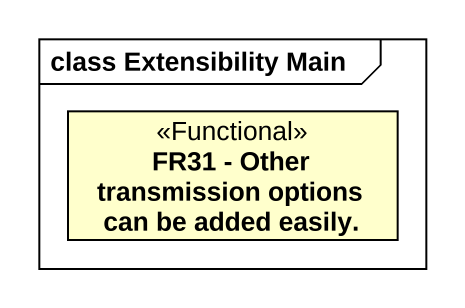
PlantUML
@startuml
mainframe class Extensibility Main
hide circle
hide empty members
class "FR31 - Other transmission options can be added easily." as FR31_Other_transmission <<Functional>>
@enduml
